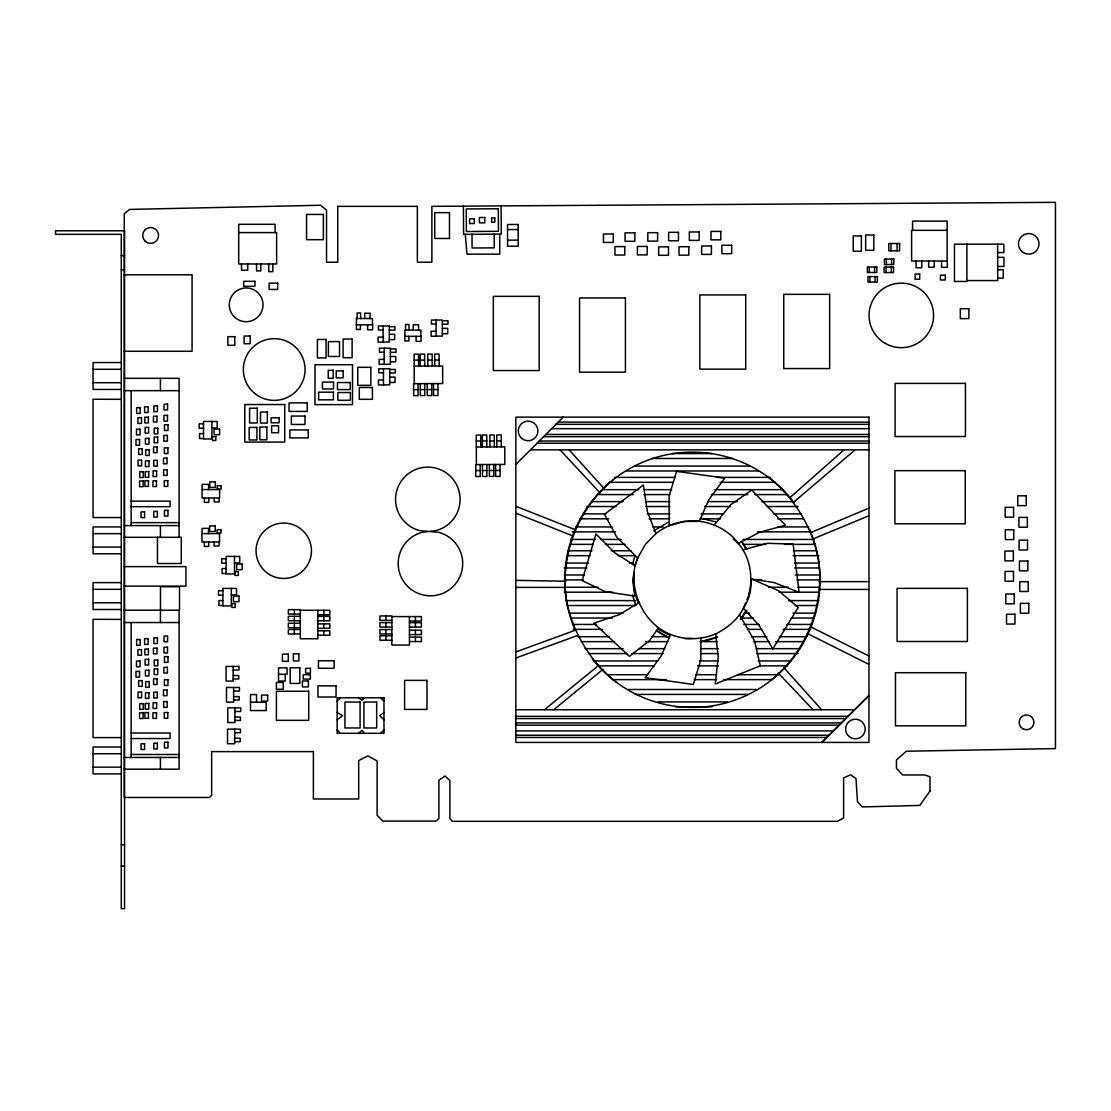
<?xml version="1.0" encoding="UTF-8"?>
<svg xmlns="http://www.w3.org/2000/svg" width="1111" height="1111" viewBox="0 0 1111 1111"><rect width="100%" height="100%" fill="white"/><g stroke="black" fill="none" stroke-linecap="round" stroke-linejoin="round"><path stroke-width="1.5" d="M634.895 565.638L632.812 580.872L634.728 596.107L605.287 591.663L582.108 580.595L595.968 533.974L614.952 552.986L634.895 565.638L637.714 558.014L645.213 544.598L655.934 533.586A58.869 58.869 0 0 1 738.607 543.307L759.507 532.28L785.435 525.253L751.869 490.062L730.746 504.686L714.179 525.086M632.492 564.61L635.075 555.681M748.981 594.163L749.731 591.163M771.506 679.932C806.294 651.504 824.431 605.939 818.696 561.374C812.877 528.197 795.101 498.367 768.687 477.466M745.745 602.593C741.023 616.966 728.913 627.34 715.692 633.853A58.869 58.869 0 0 1 670.641 634.478C646.449 624.965 632.367 598.107 633.95 572.915A58.869 58.869 0 0 0 638.339 603.065M746.925 599.759L749.314 594.093L751.397 578.873L778.686 590.788L798.226 607.481L772.77 648.921L759.341 625.646L743.356 608.259A44.19 44.19 0 0 0 750.772 578.97C750.828 564.346 745.3 547.987 733.204 539.141M670.641 634.478L661.114 656.087L645.158 677.71L693.32 684.445L700.791 659.865L700.902 638.033M746.009 610.592L741.44 618.035M657.226 626.979L657.768 628.937L649.643 640.519L629.423 656.351L593.843 623.188L619.313 614.647L639.533 602.426M613.328 479.633C578.525 508.074 560.388 553.625 566.124 598.204C571.957 631.367 589.733 661.198 616.133 682.098M515.851 464.44L563.152 417.139M337.161 701.166L340.549 697.777M380.587 733.316L383.975 729.941M821.668 742.426L868.969 695.528L822.071 742.426M358.7 733.316L361.95 730.33L364.7 733.316M364.7 697.777L361.936 700.277L358.7 697.777M789.657 497.867L844.11 449.844M793.546 502.325L855.137 449.844M544.487 709.735L598.801 665.239M553.709 709.735L603.009 669.336M337.161 719.789L342.619 715.665L337.161 712.47M383.975 712.47L379.754 715.665L383.975 719.789M653.768 530.85L667.753 522.517M810.558 532.613L868.969 508.144M812.419 539.196L868.969 515.74M515.851 651.949L575.206 630.256A127.612 127.612 0 0 1 792.574 500.7M515.851 658.018L578.164 635.242M742.579 549.945L767.479 543.279L793.157 544.126L799.115 592.399L774.117 582.581L750.772 578.97M427.624 531.627L422.083 532.363A32.275 32.275 0 0 0 404.001 582.039A32.275 32.275 0 0 0 456.871 582.039A32.275 32.275 0 0 0 438.789 532.363L419.472 530.558A32.275 32.275 0 0 1 401.39 480.882A32.275 32.275 0 0 1 454.26 480.882A32.275 32.275 0 0 1 436.179 530.558L430.637 531.28M685.265 638.7L692.167 638.408M414.153 360.131L418.597 360.103M420.222 360.103L424.666 360.075M427.749 360.061L432.193 360.047M434.679 360.033L439.123 360.02M414.181 366.102L442.636 365.977L442.706 383.559L413.625 383.684L413.681 395.627L418.111 395.613L418.055 383.67M413.653 389.655L418.083 389.642M420.319 389.628L424.763 389.614M427.249 389.6L431.679 389.572M433.498 389.572L437.942 389.544M476.286 441.011L480.73 440.998M482.355 440.984L486.799 440.97M489.882 440.956L494.326 440.928M496.811 440.914L501.255 440.9M476.313 446.983L504.769 446.858L504.838 464.44L475.758 464.579L475.814 476.522L480.244 476.494L480.188 464.551M475.786 470.55L480.216 470.522M482.452 470.522L486.896 470.495M489.382 470.481L493.812 470.467M495.631 470.453L500.075 470.439M507.574 229.574L518.184 229.574M947.127 230.338L911.617 230.338L911.617 261.029L947.294 261.029L947.294 267.307L941.586 267.307L941.586 261.029M238.712 232.602L276.625 232.602L276.625 263.974L238.712 263.974L238.712 224.311L275.111 224.311L275.111 232.602M507.574 240.143L518.184 240.143M997.664 252.558L1003.886 252.558L1003.886 244.156L954.46 244.156L954.46 281.458L966.889 281.458L966.889 244.156M121.28 255.627L124.557 255.627M997.664 257.349L1003.955 257.349L1003.955 266.432L997.664 266.432M121.28 269.82L124.557 269.82M997.664 269.751L1003.275 269.751L1003.275 278.069L997.664 278.069M124.279 274.792L192.078 274.792L192.078 351.27L124.279 351.27M966.889 280.569L997.664 280.569L997.664 244.156M442.345 320.746L447.955 320.746L447.955 324.204L442.345 324.204M436.109 324.051L431.429 324.051L431.429 320.037L442.345 320.037L442.345 336.091L436.109 336.091M356.423 324.787L372.616 324.787L372.616 329.786L367.602 329.786L367.602 324.787M389.336 326.662L394.947 326.662L394.947 330.134L389.336 330.134M442.345 328.37L447.677 328.37L447.677 333.703L442.345 333.703M383.101 329.981L378.42 329.981L378.42 325.967L389.336 325.967L389.336 342.021L378.087 342.16L378.087 337.147L383.101 337.147M436.109 331.231L431.096 331.231L431.096 336.244L436.109 336.244L436.109 320.037M389.336 334.3L394.669 334.3L394.669 339.619L389.336 339.619M404.876 336.327L421.069 336.327L421.069 341.341L416.07 341.341L416.07 336.327M390.392 348.868L396.002 348.868L396.002 352.34L390.392 352.34M384.156 352.187L379.476 352.187L379.476 348.174L390.392 348.174L390.392 364.227L379.143 364.366L379.143 359.353L384.156 359.353M390.392 356.506L395.724 356.506L395.724 361.825L390.392 361.825M121.28 362.561L93.06 362.561L93.06 389.433L121.28 389.433M93.06 369.283L121.28 369.283M389.711 369.463L395.322 369.463L395.322 372.935L389.711 372.935M383.462 372.782L378.795 372.782L378.795 368.769L389.711 368.769L389.711 384.823L378.462 384.961L378.462 379.948L383.462 379.948M389.711 377.101L395.044 377.101L395.044 382.434L389.711 382.434M124.279 378.323L179.079 378.323L179.079 537.307M93.06 382.712L121.28 382.712M124.279 390.669L179.079 390.669M121.28 399.321L93.06 399.238L93.06 517.545L121.28 517.545M558.18 422.111L868.969 422.111M203.535 423.819L199.133 423.819L199.133 428.207L203.535 428.207M556.417 423.874L557.5 423.874M555.958 424.333L868.969 424.333M211.937 427.971L217.159 427.971L217.159 421.5L203.535 421.416L203.535 438.984L211.937 438.984L211.937 421.416M551.625 428.665L868.969 428.665M203.535 433.596L199.563 433.596L199.563 438.539L203.535 438.539M545.862 434.443L868.969 434.443M543.626 436.665L868.969 436.665M539.307 440.998L868.969 440.998M537.071 443.22L868.969 443.22M530.461 449.844L868.969 449.844M671.933 453.552L711.679 453.552M652.004 458.468L732.427 458.468M635.284 466.065L749.536 466.065M626.632 470.981L758.188 470.981M614.522 477.383L675.099 477.383M716.651 477.383L770.312 477.383M609.328 482.299L673.377 482.299M720.109 482.299L775.506 482.299M202.049 489.576L219.603 489.576L219.603 497.978L202.049 497.978L202.133 484.354L208.59 484.354L208.59 489.576M602.398 489.673L638.756 489.673M643.949 489.673L671.641 489.673M714.915 489.673L782.422 489.673M598.94 494.589L633.562 494.589M643.949 494.589L669.905 494.589M711.457 494.589L747.8 494.589M754.73 494.589L787.616 494.589M131.167 501.158L170.094 501.158L170.094 506.685L131.167 506.685M592.01 501.616L623.174 501.616M645.672 501.616L669.905 501.616M707.985 501.616L737.412 501.616M761.646 501.616L794.546 501.616M586.816 506.533L616.244 506.533M645.672 506.533L669.905 506.533M704.527 506.533L730.496 506.533M766.84 506.533L798.004 506.533M583.358 513.893L605.856 513.893M647.407 513.893L669.905 513.893M701.069 513.893L723.567 513.893M773.77 513.893L801.462 513.893M579.9 518.809L608.675 518.809M649.143 518.809L669.905 518.809M700.208 518.809L720.678 518.809M777.589 518.809L803.447 518.809M131.167 522.628L179.079 522.628M124.279 525.586L179.079 525.586M121.28 526.947L93.06 526.947L93.06 553.806L121.28 553.806M576.067 526.933L612.189 526.933M652.921 526.933L663.281 526.933M777.839 526.933L808.794 526.933M572.151 531.85L615.55 531.85M757.508 531.85L812.377 531.85M93.06 533.655L121.28 533.655M124.279 537.307L181.26 537.307L181.26 563.499L157.456 563.499L157.456 537.307M571.137 539.432L595.482 539.432M600.509 539.432L621.23 539.432M743.037 539.432L813.766 539.432M570.887 544.362L593.246 544.362M605.287 544.362L624.91 544.362M742.606 544.362L765.646 544.362M784.588 544.362L815.585 544.362M93.06 547.098L121.28 547.098M567.777 550.764L592.01 550.764M611.05 550.764L630.951 550.764M793.435 550.764L815.752 550.764M567.679 555.681L590.288 555.681M617.799 555.681L635.284 555.681M793.004 555.681L818.904 555.681M226.075 558.777L221.686 558.777L221.686 563.166L226.075 563.166M234.49 562.93L239.712 562.93L239.712 556.472L226.075 556.389L226.075 573.943L234.49 573.943L234.49 556.389M565.763 563.041L588.552 563.041M629.451 563.041L633.562 563.041M794.546 563.041L819.057 563.041M124.279 566.624L185.94 566.624L185.94 586.122L124.279 586.122M564.235 567.971L586.816 567.971M794.74 567.971L818.904 567.971M226.075 568.554L222.103 568.554L222.103 573.498L226.075 573.498M564.319 574.998L584.317 574.998M795.295 574.998L819.279 574.998M564.319 579.914L583.358 579.914M754.23 579.914L761.646 579.914M797.045 579.914L819.307 579.914M818.974 581.636L868.969 581.636M121.28 582.636L93.06 582.636L93.06 609.495L121.28 609.495M564.319 587.261L598.135 587.261M768.576 587.261L788.518 587.261M798.004 587.261L819.335 587.261M515.851 587.4L565.985 587.4M231.31 588.399L222.894 588.399L222.894 605.953L231.31 605.953L231.31 588.399L236.532 588.483L236.532 594.94L231.31 594.94M93.06 589.344L121.28 589.344M819.085 589.427L868.969 589.427M222.894 590.788L218.506 590.788L218.506 595.177L222.894 595.177M564.263 592.191L612.786 592.191M778.992 592.191L818.793 592.191M222.894 600.565L218.923 600.565L218.923 605.509L222.894 605.509M565.541 600.607L635.631 600.607M788.546 600.607L818.849 600.607M93.06 602.787L121.28 602.787M567.249 605.523L635.798 605.523L632.478 594.996M795.17 605.523L817.488 605.523M124.279 610.189L179.51 610.189L179.51 586.733L160.512 586.733L160.415 622.535M300.303 610.286L329.842 610.286L329.842 614.73L317.885 614.73M569.443 613.119L623.174 613.119M744.342 613.119L749.772 613.119M792.962 613.119L815.418 613.119M300.303 614.091L288.36 614.091L288.36 609.647L300.303 609.647L300.303 638.742L317.885 638.742L317.885 610.286M300.303 616.313L288.36 616.313L288.36 620.757L300.303 620.757M317.885 616.355L329.842 616.355L329.842 620.799L317.885 620.799M391.864 616.591L421.402 616.591L421.402 621.035L409.445 621.035M570.943 618.035L612.258 618.035M740.884 618.035L753.494 618.035M791.074 618.035L813.821 618.035M121.28 619.396L93.06 619.299L93.06 737.607L121.28 737.607M391.864 620.396L379.92 620.396L379.92 615.952L391.864 615.952L391.864 645.047L409.445 645.047L409.445 616.591M124.279 622.535L179.079 622.535M391.864 622.618L379.92 622.618L379.92 627.062L391.864 627.062M409.445 622.674L421.402 622.674L421.402 627.104L409.445 627.104M300.303 623.243L288.36 623.243L288.36 627.687L300.303 627.687M317.885 623.882L329.842 623.882L329.842 628.326L317.885 628.326M572.471 624.438L596.482 624.438M743.787 624.438L759.216 624.438M786.657 624.438L812.377 624.438M573.137 629.354L602.398 629.354M747.134 629.354L761.646 629.354M783.172 629.354L810.627 629.354M300.303 629.493L288.36 629.493L288.36 633.937L300.303 633.937M391.864 629.548L379.92 629.548L379.92 633.992L391.864 633.992M409.445 630.201L421.402 630.201L421.402 634.631L409.445 634.631M317.885 630.812L329.842 630.812L329.842 635.242L317.885 635.242M391.864 635.798L379.92 635.798L379.92 640.242L391.864 640.242M577.928 636.714L608.967 636.714M652.074 636.714L667.586 636.714M751.272 636.714L766.84 636.714M779.533 636.714L806.655 636.714M409.445 637.117L421.402 637.117L421.402 641.561L409.445 641.561M581.4 641.644L614.522 641.644M645.213 641.644L667.642 641.644M699.958 641.644L717.206 641.644M753.425 641.644L768.951 641.644M775.506 641.644L803.434 641.644M585.094 648.671L623.174 648.671M638.756 648.671L664.711 648.671M701.069 648.671L718.373 648.671M756.452 648.671L799.739 648.671M588.552 653.587L626.632 653.587M631.826 653.587L662.989 653.587M701.069 653.587L718.373 653.587M756.452 653.587L798.004 653.587M593.746 660.948L657.795 660.948M699.333 660.948L718.373 660.948M758.188 660.948L791.074 660.948M598.94 665.864L654.323 665.864M697.611 665.864L718.373 665.864M759.924 665.864L787.616 665.864M233.171 670.03L239.004 670.03L239.004 666.419L226.061 666.419L226.061 681.085L233.171 681.085L233.171 666.419M278.528 674.308L287.096 674.308L287.096 667.864L278.528 667.864L278.528 681.015L285.235 681.015L285.235 674.308M607.592 674.71L647.407 674.71M695.875 674.71L716.651 674.71M737.412 674.71L778.964 674.71M233.171 675.557L238.726 675.557L238.726 678.988L233.171 678.988M612.786 679.626L666.447 679.626M694.139 679.626L716.651 679.626M723.567 679.626L772.034 679.626M628.368 689.487L756.452 689.487M233.616 691.07L239.448 691.07L239.448 687.473L226.505 687.473L226.505 702.124L233.616 702.124L233.616 687.473M635.284 694.417L747.8 694.417M233.616 696.597L239.171 696.597L239.171 700.027L233.616 700.027M658.018 701.902L727.358 701.902M250.517 702.208L266.223 702.208L266.223 710.568L250.517 710.568L250.517 694.597L256.544 694.597L256.544 702.208M675.488 706.818L711.915 706.818M515.851 709.735L854.373 709.735M234.879 711.484L240.712 711.484L240.712 707.874L227.769 707.874L227.769 722.525L234.879 722.525L234.879 707.874M515.851 716.345L847.749 716.345M234.879 717.012L240.434 717.012L240.434 720.442L234.879 720.442M515.851 718.581L845.527 718.581M515.851 722.9L841.194 722.9M515.851 725.136L838.972 725.136M515.851 730.899L833.194 730.899M234.643 732.718L240.476 732.718L240.476 729.108L227.533 729.108L227.533 743.759L234.643 743.759L234.643 729.108M131.167 733.024L170.094 733.024L170.094 738.551L131.167 738.551M515.851 735.232L828.862 735.232M827.32 735.69L828.403 735.69M515.851 737.454L826.64 737.454M234.643 738.246L240.198 738.246L240.198 741.676L234.643 741.676M121.28 747.009L93.06 747.009L93.06 773.881L121.28 773.881M93.06 753.73L121.28 753.73M131.167 754.494L179.079 754.494M124.279 757.452L179.079 757.452M93.06 767.159L121.28 767.159M124.279 769.173L179.079 769.173L179.079 610.189M121.28 844.777L124.557 844.777M121.28 866.066L124.557 866.066M515.851 580.373L565.902 581.234M700.944 518.184L715.47 521.851M515.851 506.297L575.415 529.78M515.851 513.143L572.984 535.988M810.988 626.979L868.969 656.032M807.336 633.506L868.969 664.378M657.768 628.937L669.989 635.311M656.532 630.534L669.35 637.714A62.341 62.341 0 0 1 656.462 630.715M380.587 697.777L383.975 701.166M337.161 729.941L340.549 733.316M778.242 673.016L813.099 709.735M560.041 449.844L600.218 493.103M569.082 449.844L604.342 488.868M783.672 667.433L821.64 709.735M746.314 549.473L741.343 541.14A62.341 62.341 0 0 1 746.786 549.278M739.607 614.966L754.494 640.755L760.313 665.781L715.234 684.029L718.248 657.337L715.692 633.853M655.934 533.586L647.394 511.56L643.38 484.993L604.565 514.296L616.661 536.96L637.714 558.014A58.869 58.869 0 0 0 635.145 566.179M465.328 234.324L466.939 254.169L499.756 254.169L499.756 234.102M501.103 205.91L501.297 234.102L463.593 234.338L463.412 206.16M494.173 234.143L494.27 247.85L472.092 247.989L471.994 234.282M501.283 446.872L501.228 434.929L496.784 434.943L496.839 446.9M500.047 464.467L500.103 476.411L495.659 476.425L495.603 464.481M494.353 446.9L494.298 434.956L489.854 434.984L489.909 446.928M493.784 464.495L493.839 476.438L489.409 476.452L489.354 464.509M486.826 446.941L486.771 434.998L482.327 435.012L482.382 446.955M486.868 464.523L486.91 476.466L482.48 476.494L482.424 464.537M480.757 446.969L480.702 435.026L476.258 435.04L476.397 464.565M439.151 365.991L439.095 354.034L434.651 354.062L434.707 366.005M437.915 383.573L437.97 395.516L433.526 395.544L433.471 383.601M432.221 366.019L432.165 354.076L427.735 354.09L427.777 366.033M431.651 383.601L431.707 395.558L427.277 395.572L427.221 383.628M424.694 366.047L424.638 354.103L420.194 354.131L420.25 366.075M424.735 383.628L424.791 395.585L420.347 395.599L420.291 383.656M418.625 366.075L418.569 354.131L414.125 354.159L414.264 383.684M947.127 261.029L947.127 221.103L912.589 221.103L912.589 230.338M934.184 261.029L934.184 267.209L928.671 267.209L928.671 261.029M921.769 261.029L921.769 267.765L916.075 267.765L916.075 261.029M897.091 243.503L897.091 250.808M891.619 259.085L891.619 264.557M891.328 267.084L891.328 272.556M891.008 243.503L891.008 250.808M886.328 259.085L886.328 264.557M886.036 267.084L886.036 272.556M875.162 276.611L875.162 282.083M874.565 267.015L874.565 272.487M869.885 276.611L869.885 282.083M869.274 267.015L869.274 272.487M420.93 336.327L420.93 330.092L404.876 330.092L404.876 341.008L408.89 341.008L408.89 336.327M418.541 330.092L418.541 324.759L413.209 324.759L413.209 330.092M415.431 616.591L415.431 621.035M415.431 622.674L415.431 627.104M415.431 630.201L415.431 634.631M415.431 637.117L415.431 641.561M409.042 330.092L409.042 324.481L405.571 324.481L405.571 330.092M385.892 615.952L385.892 620.396M385.892 622.618L385.892 627.062M385.892 629.548L385.892 633.992M385.892 635.798L385.892 640.242M384.156 348.174L384.156 364.366M383.462 368.769L383.462 384.961M383.101 325.967L383.101 342.16M372.477 324.787L372.477 318.538L356.423 318.538L356.423 329.453L360.422 329.453L360.422 324.787M370.074 318.538L370.074 313.205L364.741 313.205L364.741 318.538M360.589 318.538L360.589 312.927L357.117 312.927L357.117 318.538M323.856 610.286L323.856 614.73M323.856 616.355L323.856 620.799M323.856 623.882L323.856 628.326M323.856 630.812L323.856 635.242M294.332 609.647L294.332 614.091M294.332 616.313L294.332 620.757M294.332 623.243L294.332 627.687M294.332 629.493L294.332 633.937M272.848 263.974L272.848 271.667L268.737 271.667L268.737 263.974M260.835 263.974L260.835 270.931L256.544 270.931L256.544 263.974M247.739 263.974L247.739 270.209L241.518 270.209L241.518 263.974M219.159 497.978L219.159 501.95L214.215 501.95L214.215 497.978M219.075 542.015L219.075 545.987L214.131 545.987L214.131 542.015M208.826 497.978L208.826 502.38L204.438 502.38L204.438 497.978M208.743 542.015L208.743 546.418L204.355 546.418L204.355 542.015M208.521 533.613L208.521 528.392L202.049 528.392L202.049 533.613M160.415 378.323L160.415 390.669M160.415 525.586L160.415 537.307M160.415 757.452L160.415 769.173M131.167 390.669L131.167 525.586M131.167 622.535L131.167 757.452M746.828 610.203A62.341 62.341 0 0 1 740.384 619.591M809.627 529.308A127.612 127.612 0 0 1 592.26 658.865M676.599 471.356L669.128 495.937L669.128 525.711L683.918 521.531L699.277 521.323L708.818 499.7L724.775 478.091L676.599 471.356M929.99 791.018L919.839 805.406L862.247 806.947L857.456 801.614L856.012 778.617L850.734 774.784L843.624 777.853L843.624 817.946L837.402 821.321L452.33 821.321L449.886 818.585L449.886 780.561L445.039 776.006L438.901 780.283L438.901 818.585L435.901 821.085L382.864 821.085L377.115 815.307L377.115 760.91L367.783 755.869L358.7 760.591L358.7 798.99L313.385 798.99L313.385 751.605L211.645 751.605L211.645 795.198L209.632 797.476L124.279 797.476L124.279 213.701L129.612 209.424L320.621 205.257L326.537 210.173L326.537 262.21L337.744 262.21L337.744 206.354L417.361 206.354L417.361 262.21L431.873 262.21L431.873 206.354L1055.45 202.341L1055.45 748.592L906.34 751.23L896.438 759.938L896.438 768.34L902.66 774.964L924.81 774.964L929.99 776.783L929.99 791.018M717.067 637.047L701.402 641.478A62.341 62.341 0 0 0 717.067 637.047M498.311 208.743L466.245 208.951L466.384 231.519L498.464 231.31L498.311 208.743M449.469 212.645L434.748 212.645L434.748 238.462L449.469 238.462L449.469 212.645M323.384 214.437L306.567 214.437L306.567 239.684L323.384 239.684L323.384 214.437M484.799 217.492L479.424 217.492L479.424 222.867L484.799 222.867L484.799 217.492M494.798 217.923L491.659 217.923L491.659 222.186L494.798 222.186L494.798 217.923M474.328 218.839L469.606 218.839L469.606 223.547L474.328 223.547L474.328 218.839M518.184 224.505L507.574 224.505L507.574 246.184L518.184 246.184L518.184 224.505M124.557 230.796L55.55 230.796L55.55 234.324L121.28 234.324L121.28 908.659L124.557 908.659L124.557 230.796M720.803 231.407L710.998 231.407L710.998 239.837L720.803 239.837L720.803 231.407M699.138 231.977L689.334 231.977L689.334 240.407L699.138 240.407L699.138 231.977M678.46 232.338L668.655 232.338L668.655 240.768L678.46 240.768L678.46 232.338M657.615 232.685L647.81 232.685L647.81 241.115L657.615 241.115L657.615 232.685M634.853 232.852L625.049 232.852L625.049 241.281L634.853 241.281L634.853 232.852M613.258 233.99L603.454 233.99L603.454 242.42L613.258 242.42L613.258 233.99M873.802 235.004L865.663 235.004L865.663 250.294L873.802 250.294L873.802 235.004M861.358 235.921L853.206 235.921L853.206 251.197L861.358 251.197L861.358 235.921M899.604 243.503L888.8 243.503L888.8 250.808L899.604 250.808L899.604 243.503M731.691 245.253L721.872 245.253L721.872 253.683L731.691 253.683L731.691 245.253M711.429 245.975L701.624 245.975L701.624 254.405L711.429 254.405L711.429 245.975M647.199 246.448L637.381 246.448L637.381 254.877L647.199 254.877L647.199 246.448M624.785 246.6L614.98 246.6L614.98 255.03L624.785 255.03L624.785 246.6M688.834 246.711L679.029 246.711L679.029 255.141L688.834 255.141L688.834 246.711M668.503 246.864L658.684 246.864L658.684 255.294L668.503 255.294L668.503 246.864M893.813 259.085L884.412 259.085L884.412 264.557L893.813 264.557L893.813 259.085M876.76 267.015L867.358 267.015L867.358 272.487L876.76 272.487L876.76 267.015M893.522 267.084L884.12 267.084L884.12 272.556L893.522 272.556L893.522 267.084M919.672 274.056L915.089 274.056L915.089 279.264L919.672 279.264L919.672 274.056M945.28 275.167L940.448 275.167L940.448 279.986L945.28 279.986L945.28 275.167M877.357 276.611L867.955 276.611L867.955 282.083L877.357 282.083L877.357 276.611M254.933 281.305L243.726 281.305L243.726 286.332L254.933 286.332L254.933 281.305M277.694 283.124L269.14 283.124L269.14 289.429L277.694 289.429L277.694 283.124M829.639 294.346L783.769 294.346L783.769 368.56L829.639 368.56L829.639 294.346M745.717 294.929L699.847 294.929L699.847 369.144L745.717 369.144L745.717 294.929M539.182 296.359L493.326 296.359L493.326 370.56L539.182 370.56L539.182 296.359M625.424 297.942L579.553 297.942L579.553 372.157L625.424 372.157L625.424 297.942M968.834 308.719L960.348 308.719L960.348 318.607L968.834 318.607L968.834 308.719M250.142 336.036L244.073 336.036L244.073 343.73L250.142 343.73L250.142 336.036M234.824 336.675L227.88 336.675L227.88 345.285L234.824 345.285L234.824 336.675M352.118 339.022L343.118 339.022L343.118 357.714L352.118 357.714L352.118 339.022M326.065 339.452L317.385 339.452L317.385 357.936L326.065 357.936L326.065 339.452M339.522 341.591L328.398 341.591L328.398 356.478L339.522 356.478L339.522 341.591M352.506 364.714L314.982 364.714L314.982 404.626L352.506 404.626L352.506 364.714M370.866 367.31L357.756 367.31L357.756 385.336L370.866 385.336L370.866 367.31M333.217 370.31L328.259 370.31L328.259 378.323L333.217 378.323L333.217 370.31M343.16 370.893L336.216 370.893L336.216 377.837L343.16 377.837L343.16 370.893M333.522 382.101L322.44 382.101L322.44 388.947L333.522 388.947L333.522 382.101M350.257 382.545L337.466 382.545L337.466 389.586L350.257 389.586L350.257 382.545M965.431 383.392L895.105 383.392L895.105 436.526L965.431 436.526L965.431 383.392M372.407 387.475L359.297 387.475L359.297 399.307L372.407 399.307L372.407 387.475M333.411 392.169L318.635 392.169L318.635 399.849L333.411 399.849L333.411 392.169M350.396 392.53L337.883 392.53L337.883 400.279L350.396 400.279L350.396 392.53M307.247 402.904L289.054 402.904L289.054 411.403L307.247 411.403L307.247 402.904M167.567 404.168L164.025 404.168L164.025 409.89L167.567 409.89L167.567 404.168M284.722 404.543L244.809 404.543L244.809 442.067L284.722 442.067L284.722 404.543M157.429 405.918L153.887 405.918L153.887 411.653L157.429 411.653L157.429 405.918M148.124 406.793L144.583 406.793L144.583 412.528L148.124 412.528L148.124 406.793M140.18 407.654L136.639 407.654L136.639 413.389L140.18 413.389L140.18 407.654M257.28 408.195L249.586 408.195L249.586 422.972L257.28 422.972L257.28 408.195M267.348 412L260.502 412L260.502 423.083L267.348 423.083L267.348 412M167.497 415.375L163.956 415.375L163.956 421.111L167.497 421.111L167.497 415.375M304.983 416.056L291.388 416.056L291.388 424.458L304.983 424.458L304.983 416.056M156.984 416.25L153.443 416.25L153.443 421.986L156.984 421.986L156.984 416.25M868.969 417.139L515.851 417.139L515.851 742.426L868.969 742.426L868.969 417.139M148.374 417.18L144.833 417.18L144.833 422.916L148.374 422.916L148.374 417.18M141.5 417.68L137.958 417.68L137.958 423.416L141.5 423.416L141.5 417.68M279.139 417.819L271.112 417.819L271.112 422.777L279.139 422.777L279.139 417.819M168.025 424.749L164.484 424.749L164.484 430.471L168.025 430.471L168.025 424.749M278.542 425.777L271.598 425.777L271.598 432.721L278.542 432.721L278.542 425.777M266.89 427.013L259.849 427.013L259.849 439.817L266.89 439.817L266.89 427.013M148.638 427.402L145.097 427.402L145.097 433.137L148.638 433.137L148.638 427.402M256.905 427.429L249.17 427.429L249.17 439.956L256.905 439.956L256.905 427.429M157.804 428.124L154.248 428.124L154.248 433.859L157.804 433.859L157.804 428.124M140.042 429.165L136.5 429.165L136.5 434.901L140.042 434.901L140.042 429.165M219.631 429.124L214.062 429.124L214.062 434.679L219.631 434.679L219.631 429.124M308.219 429.929L289.846 429.929L289.846 437.887L308.219 437.887L308.219 429.929M167.386 435.429L163.845 435.429L163.845 441.164L167.386 441.164L167.386 435.429M215.826 436.609L212.479 436.609L212.479 440.456L215.826 440.456L215.826 436.609M157.706 437.012L154.165 437.012L154.165 442.747L157.706 442.747L157.706 437.012M148.957 438.387L145.402 438.387L145.402 444.122L148.957 444.122L148.957 438.387M139.555 439.498L136 439.498L136 445.233L139.555 445.233L139.555 439.498M157.095 446.941L153.554 446.941L153.554 452.677L157.095 452.677L157.095 446.941M167.942 447.844L164.4 447.844L164.4 453.58L167.942 453.58L167.942 447.844M142.222 448.719L138.681 448.719L138.681 454.455L142.222 454.455L142.222 448.719M149.207 449.733L145.666 449.733L145.666 455.468L149.207 455.468L149.207 449.733M167.039 458.079L163.484 458.079L163.484 463.815L167.039 463.815L167.039 458.079M141.597 460.176L138.056 460.176L138.056 465.912L141.597 465.912L141.597 460.176M157.29 460.343L153.749 460.343L153.749 466.078L157.29 466.078L157.29 460.343M148.985 460.857L145.444 460.857L145.444 466.592L148.985 466.592L148.985 460.857M167.192 469.689L163.636 469.689L163.636 475.425L167.192 475.425L167.192 469.689M156.623 470.842L153.082 470.842L153.082 476.563L156.623 476.563L156.623 470.842M965.237 470.661L894.91 470.661L894.91 523.795L965.237 523.795L965.237 470.661M143.291 471.758L139.75 471.758L139.75 477.48L143.291 477.48L143.291 471.758M148.763 471.578L145.222 471.578L145.222 477.313L148.763 477.313L148.763 471.578M148.443 480.702L144.902 480.702L144.902 486.437L148.443 486.437L148.443 480.702M167.789 480.674L164.247 480.674L164.247 486.41L167.789 486.41L167.789 480.674M143.111 480.952L139.569 480.952L139.569 486.687L143.111 486.687L143.111 480.952M156.498 480.841L152.957 480.841L152.957 486.562L156.498 486.562L156.498 480.841M215.312 481.882L209.743 481.882L209.743 487.451L215.312 487.451L215.312 481.882M221.089 485.688L217.242 485.688L217.242 489.048L221.089 489.048L221.089 485.688M1026.217 495.812L1017.787 495.812L1017.787 505.616L1026.217 505.616L1026.217 495.812M1013.593 507.352L1005.163 507.352L1005.163 517.157L1013.593 517.157L1013.593 507.352M167.969 510.338L164.428 510.338L164.428 516.059L167.969 516.059L167.969 510.338M157.331 511.366L153.79 511.366L153.79 517.101L157.331 517.101L157.331 511.366M144.583 511.893L141.041 511.893L141.041 517.615L144.583 517.615L144.583 511.893M1027.342 517.407L1018.912 517.407L1018.912 527.225L1027.342 527.225L1027.342 517.407M215.228 525.92L209.66 525.92L209.66 531.489L215.228 531.489L215.228 525.92M221.006 529.711L217.159 529.711L217.159 533.072L221.006 533.072L221.006 529.711M1013.76 529.753L1005.33 529.753L1005.33 539.557L1013.76 539.557L1013.76 529.753M219.52 533.613L201.966 533.613L201.966 542.015L219.52 542.015L219.52 533.613M1027.508 540.168L1019.079 540.168L1019.079 549.973L1027.508 549.973L1027.508 540.168M1013.343 551.056L1004.913 551.056L1004.913 560.861L1013.343 560.861L1013.343 551.056M1027.869 561.013L1019.44 561.013L1019.44 570.832L1027.869 570.832L1027.869 561.013M242.184 564.082L236.615 564.082L236.615 569.651L242.184 569.651L242.184 564.082M1013.482 571.387L1005.052 571.387L1005.052 581.206L1013.482 581.206L1013.482 571.387M238.379 571.582L235.018 571.582L235.018 575.429L238.379 575.429L238.379 571.582M1028.23 581.692L1019.787 581.692L1019.787 591.496L1028.23 591.496L1028.23 581.692M967.403 588.358L897.077 588.358L897.077 641.491L967.403 641.491L967.403 588.358M1014.232 593.996L1005.802 593.996L1005.802 603.801L1014.232 603.801L1014.232 593.996M239.004 596.093L233.435 596.093L233.435 601.662L239.004 601.662L239.004 596.093M1028.786 603.37L1020.356 603.37L1020.356 613.175L1028.786 613.175L1028.786 603.37M235.199 603.592L231.838 603.592L231.838 607.439L235.199 607.439L235.199 603.592M1014.954 614.244L1006.524 614.244L1006.524 624.049L1014.954 624.049L1014.954 614.244M167.567 636.034L164.025 636.034L164.025 641.755L167.567 641.755L167.567 636.034M157.429 637.783L153.887 637.783L153.887 643.519L157.429 643.519L157.429 637.783M148.124 638.658L144.583 638.658L144.583 644.394L148.124 644.394L148.124 638.658M140.18 639.519L136.639 639.519L136.639 645.255L140.18 645.255L140.18 639.519M167.497 647.255L163.956 647.255L163.956 652.976L167.497 652.976L167.497 647.255M156.984 648.116L153.443 648.116L153.443 653.851L156.984 653.851L156.984 648.116M148.374 649.046L144.833 649.046L144.833 654.782L148.374 654.782L148.374 649.046M141.5 649.56L137.958 649.56L137.958 655.282L141.5 655.282L141.5 649.56M298.859 653.823L293.373 653.823L293.373 660.962L298.859 660.962L298.859 653.823M288.291 654.143L282.402 654.143L282.402 661.295L288.291 661.295L288.291 654.143M168.025 656.615L164.484 656.615L164.484 662.337L168.025 662.337L168.025 656.615M148.638 659.267L145.097 659.267L145.097 665.003L148.638 665.003L148.638 659.267M157.804 660.003L154.248 660.003L154.248 665.725L157.804 665.725L157.804 660.003M334.105 660.767L318.44 660.767L318.44 668.28L334.105 668.28L334.105 660.767M140.042 661.031L136.5 661.031L136.5 666.767L140.042 666.767L140.042 661.031M167.386 667.308L163.845 667.308L163.845 673.03L167.386 673.03L167.386 667.308M299.831 667.794L290.179 667.794L290.179 683.418L299.831 683.418L299.831 667.794M310.427 668.322L305.608 668.322L305.608 673.141L310.427 673.141L310.427 668.322M157.706 668.878L154.165 668.878L154.165 674.613L157.706 674.613L157.706 668.878M148.957 670.252L145.402 670.252L145.402 675.988L148.957 675.988L148.957 670.252M139.555 671.377L136 671.377L136 677.099L139.555 677.099L139.555 671.377M965.792 672.71L895.466 672.71L895.466 725.844L965.792 725.844L965.792 672.71M310.358 674.71L303.247 674.71L303.247 679.099L310.358 679.099L310.358 674.71M157.095 678.821L153.554 678.821L153.554 684.543L157.095 684.543L157.095 678.821M167.942 679.71L164.4 679.71L164.4 685.445L167.942 685.445L167.942 679.71M426.985 680.376L404.612 680.376L404.612 709.415L426.985 709.415L426.985 680.376M142.222 680.585L138.681 680.585L138.681 686.32L142.222 686.32L142.222 680.585M308.4 680.946L302.414 680.946L302.414 686.917L308.4 686.917L308.4 680.946M149.207 681.598L145.666 681.598L145.666 687.334L149.207 687.334L149.207 681.598M283.18 682.432L276.375 682.432L276.375 689.237L283.18 689.237L283.18 682.432M336.036 685.862L317.968 685.862L317.968 697.014L336.036 697.014L336.036 685.862M167.039 689.959L163.484 689.959L163.484 695.68L167.039 695.68L167.039 689.959M308.719 691.25L276.389 691.25L276.389 720.359L308.719 720.359L308.719 691.25M141.597 692.056L138.056 692.056L138.056 697.777L141.597 697.777L141.597 692.056M157.29 692.209L153.749 692.209L153.749 697.944L157.29 697.944L157.29 692.209M148.985 692.736L145.444 692.736L145.444 698.458L148.985 698.458L148.985 692.736M267.64 695.069L261.557 695.069L261.557 701.152L267.64 701.152L267.64 695.069M383.975 697.777L337.161 697.777L337.161 733.316L383.975 733.316L383.975 697.777M167.192 701.569L163.636 701.569L163.636 707.29L167.192 707.29L167.192 701.569M360.089 702.055L344.938 702.055L344.938 727.969L360.089 727.969L360.089 702.055M376.685 702.055L363.922 702.055L363.922 727.969L376.685 727.969L376.685 702.055M156.623 702.707L153.082 702.707L153.082 708.443L156.623 708.443L156.623 702.707M148.763 703.457L145.222 703.457L145.222 709.179L148.763 709.179L148.763 703.457M143.291 703.624L139.75 703.624L139.75 709.36L143.291 709.36L143.291 703.624M148.443 712.568L144.902 712.568L144.902 718.303L148.443 718.303L148.443 712.568M156.498 712.707L152.957 712.707L152.957 718.442L156.498 718.442L156.498 712.707M167.789 712.54L164.247 712.54L164.247 718.275L167.789 718.275L167.789 712.54M143.111 712.818L139.569 712.818L139.569 718.553L143.111 718.553L143.111 712.818M167.969 742.204L164.428 742.204L164.428 747.939L167.969 747.939L167.969 742.204M157.331 743.231L153.79 743.231L153.79 748.967L157.331 748.967L157.331 743.231M144.583 743.759L141.041 743.759L141.041 749.494L144.583 749.494L144.583 743.759M234.56 317.079A16.859 16.859 0 0 0 262.557 308.747A16.859 16.859 0 0 0 241.337 288.666A16.859 16.859 0 0 0 234.56 317.079M1022.842 728.733A7.402 7.402 0 0 0 1033.938 722.331A7.402 7.402 0 0 0 1022.842 715.915A7.402 7.402 0 0 0 1022.842 728.733M269.89 574.762A27.719 27.719 0 0 0 311.455 550.764A27.719 27.719 0 0 0 269.89 526.767A27.719 27.719 0 0 0 269.89 574.762M145.041 241.045A7.916 7.916 0 0 0 158.276 237.504A7.916 7.916 0 0 0 148.582 227.811A7.916 7.916 0 0 0 145.041 241.045M254.6 393.336A30.858 30.858 0 0 0 304.65 374.601A30.858 30.858 0 0 0 263.404 340.619A30.858 30.858 0 0 0 254.6 393.336M1021.981 251.572A10.277 10.277 0 0 0 1038.813 245.823A10.277 10.277 0 0 0 1025.425 234.115A10.277 10.277 0 0 0 1021.981 251.572M885.175 343.341A32.275 32.275 0 0 0 933.573 315.399A32.275 32.275 0 0 0 885.175 287.457A32.275 32.275 0 0 0 885.175 343.341M521.378 438.053A9.791 9.791 0 0 0 537.613 433.193A9.791 9.791 0 0 0 525.295 421.555A9.791 9.791 0 0 0 521.378 438.053M848.679 736.135A9.791 9.791 0 0 0 864.913 731.288A9.791 9.791 0 0 0 852.595 719.636A9.791 9.791 0 0 0 848.679 736.135"/></g></svg>
